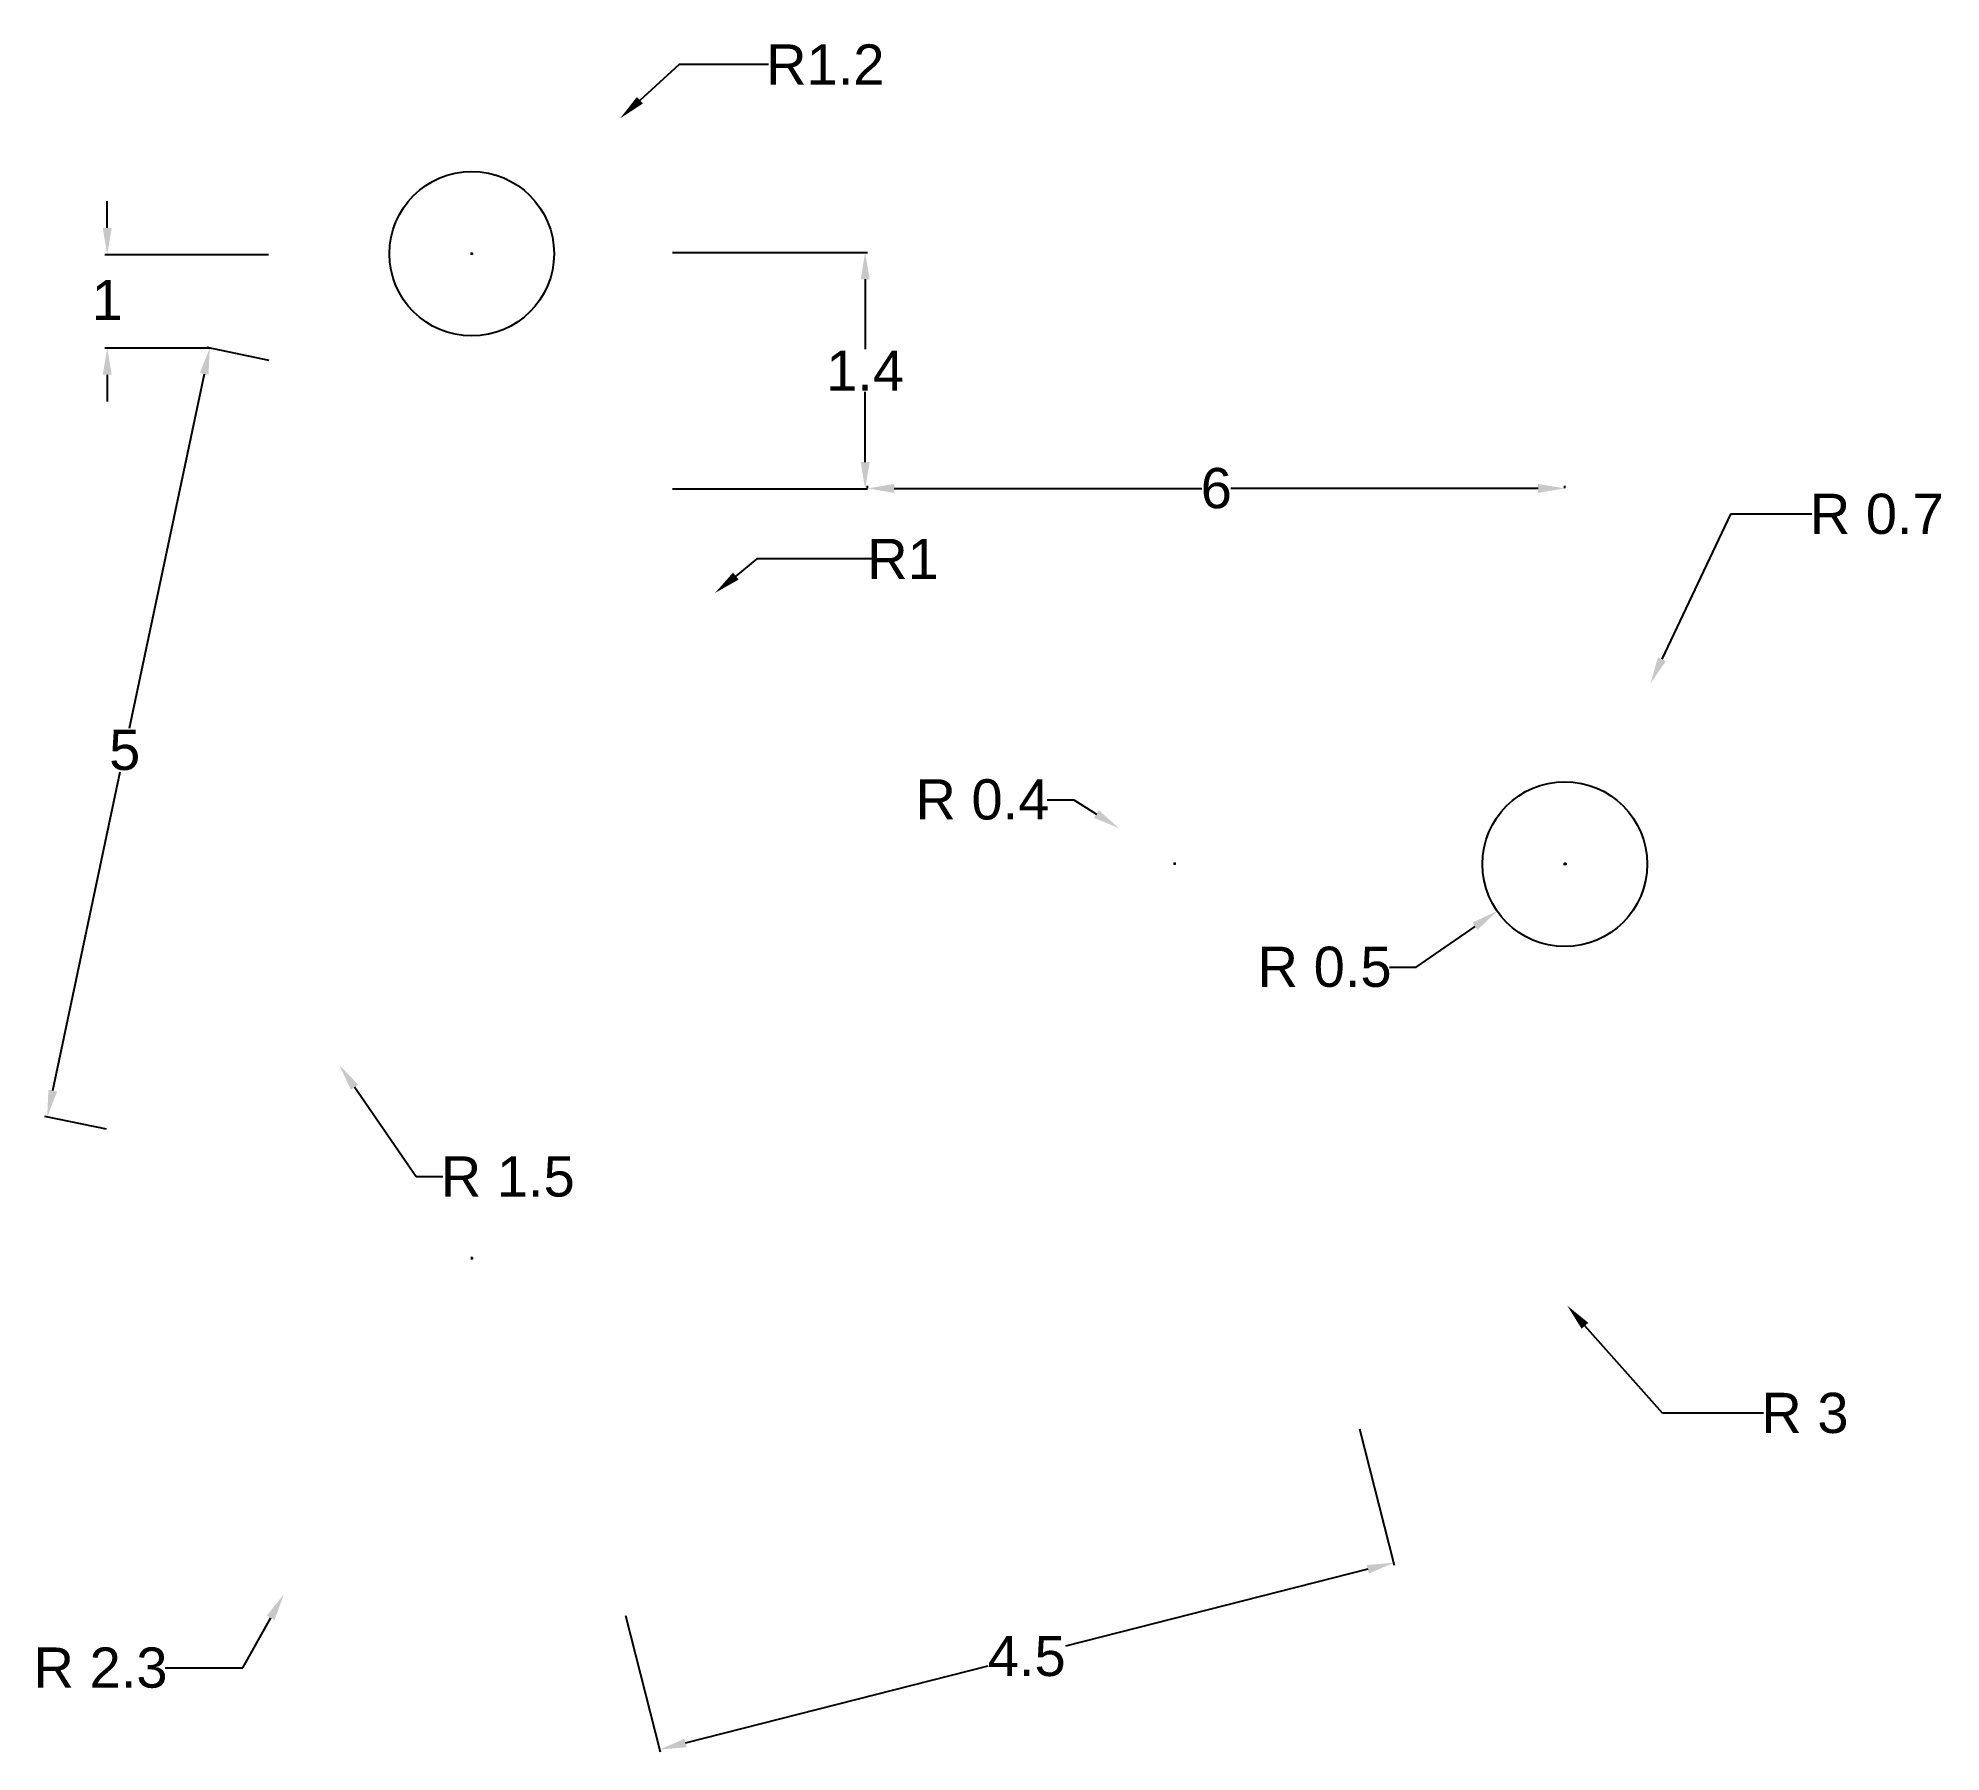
# Model space of a CAD drawing. Header units: inches. Extents: x 38 to 180, y 121 to 249.
import ezdxf

# ---------------------------------------------------------------- set-up
doc = ezdxf.new("R2010")
doc.units = ezdxf.units.IN
doc.header["$MEASUREMENT"] = 0
doc.layers.add('cotas', color=10, linetype='Continuous')
doc.styles.get("Standard").update_dxf_attribs({"font": 'arial.ttf'})
doc.dimstyles.new('Annotative', dxfattribs={"dimscale": 0, "dimtxt": 3, "dimasz": 2, "dimexe": 0.18, "dimexo": 0.0625, "dimgap": 0.09, "dimtad": 0, "dimtih": 1, "dimtoh": 1, "dimdec": 4, "dimzin": 0, "dimdsep": 46, "dimtxsty": 'Standard', "dimcen": 0.09, "dimadec": 0, "dimazin": 0, "dimtfac": 1, "dimtdec": 4, "dimtofl": 0, "dimtmove": 0, "dimatfit": 3, "dimfxl": 1, "dimtolj": 1, "dimtzin": 0, "dimarcsym": 0})

# ---------------------------------------------------------------- blocks, each defined once
blk = doc.blocks.new('*D1')
at = {"layer": 'cotas', "color": 0, "lineweight": -2, "transparency": 16777216}
for p, q in [((55.07, 225.27), (50.46, 226.24)), ((50.23, 224.25), (44.63, 197.77)), ((38.92, 170.73), (43.95, 194.54)), ((42.94, 167.84), (38.33, 168.81))]:
    blk.add_line(p, q, dxfattribs=at)
at = {"layer": 'cotas', "color": 0, "transparency": 16777216}
for points in [[(49.9, 224.32), (50.55, 224.18), (50.64, 226.2)], [(38.59, 170.8), (39.24, 170.66), (38.5, 168.77)]]:
    blk.add_solid(points, dxfattribs=at)
at = {"layer": 'Defpoints', "color": 0, "transparency": 16777216}
for p in [(55.13, 225.25), (38.5, 168.77), (43, 167.82)]:
    blk.add_point(p, dxfattribs=at)
at = {"layer": 'cotas', "color": 0, "transparency": 16777216, "insert": (44.29, 196.16), "char_height": 3, "attachment_point": 5}
blk.add_mtext('\\A1;5', dxfattribs=at)
blk = doc.blocks.new('*D3')
at = {"layer": 'cotas', "color": 0, "lineweight": -2, "transparency": 16777216}
for p, q in [((85.71, 247.37), (82.78, 244.69)), ((92.38, 247.37), (85.71, 247.37)), ((70.13, 233.24), (70.31, 233.24)), ((70.22, 233.15), (70.22, 233.33))]:
    blk.add_line(p, q, dxfattribs=at)
at = {"layer": 'cotas', "color": 0, "transparency": 16777216}
blk.add_solid([(82.55, 244.94), (83, 244.45), (81.3, 243.35)], dxfattribs=at)
at = {"layer": 'Defpoints', "color": 0, "transparency": 16777216}
for p in [(81.3, 243.35), (70.22, 233.24)]:
    blk.add_point(p, dxfattribs=at)
at = {"layer": 'cotas', "color": 0, "transparency": 16777216, "insert": (96.62, 247.37), "char_height": 3, "attachment_point": 5}
blk.add_mtext('\\A1;R1.2', dxfattribs=at)
blk = doc.blocks.new('*D4')
at = {"layer": 'cotas', "color": 0, "lineweight": -2, "transparency": 16777216}
for p, q in [((42.98, 235.16), (42.98, 237.16)), ((55.02, 233.16), (42.8, 233.16)), ((50.66, 226.19), (42.8, 226.19)), ((42.98, 224.19), (42.98, 222.19))]:
    blk.add_line(p, q, dxfattribs=at)
at = {"layer": 'cotas', "color": 0, "transparency": 16777216}
for points in [[(42.65, 235.16), (43.32, 235.16), (42.98, 233.16)], [(42.65, 224.19), (43.32, 224.19), (42.98, 226.19)]]:
    blk.add_solid(points, dxfattribs=at)
at = {"layer": 'Defpoints', "color": 0, "transparency": 16777216}
for p in [(55.08, 233.16), (42.98, 226.19), (50.73, 226.19)]:
    blk.add_point(p, dxfattribs=at)
at = {"layer": 'cotas', "color": 0, "transparency": 16777216, "insert": (42.98, 229.78), "char_height": 3, "attachment_point": 5}
blk.add_mtext('\\A1;1', dxfattribs=at)
blk = doc.blocks.new('*D5')
at = {"layer": 'cotas', "color": 0, "lineweight": -2, "transparency": 16777216}
for p, q in [((85.2, 233.33), (99.78, 233.33)), ((99.6, 231.33), (99.6, 226.1)), ((99.6, 217.67), (99.6, 222.91)), ((85.2, 215.67), (99.78, 215.67))]:
    blk.add_line(p, q, dxfattribs=at)
at = {"layer": 'cotas', "color": 0, "transparency": 16777216}
for points in [[(99.27, 231.33), (99.94, 231.33), (99.6, 233.33)], [(99.27, 217.67), (99.94, 217.67), (99.6, 215.67)]]:
    blk.add_solid(points, dxfattribs=at)
at = {"layer": 'Defpoints', "color": 0, "transparency": 16777216}
for p in [(85.13, 233.33), (99.6, 233.33), (85.13, 215.67)]:
    blk.add_point(p, dxfattribs=at)
at = {"layer": 'cotas', "color": 0, "transparency": 16777216, "insert": (99.6, 224.5), "char_height": 3, "attachment_point": 5}
blk.add_mtext('\\A1;1.4', dxfattribs=at)
blk = doc.blocks.new('*D6')
at = {"layer": 'cotas', "color": 0, "lineweight": -2, "transparency": 16777216}
for p, q in [((99.78, 215.73), (99.78, 215.89)), ((101.78, 215.71), (124.75, 215.71)), ((149.87, 215.71), (126.91, 215.71)), ((151.87, 215.73), (151.87, 215.89))]:
    blk.add_line(p, q, dxfattribs=at)
at = {"layer": 'cotas', "color": 0, "transparency": 16777216}
for points in [[(101.78, 216.04), (101.78, 215.37), (99.78, 215.71)], [(149.87, 216.04), (149.87, 215.37), (151.87, 215.71)]]:
    blk.add_solid(points, dxfattribs=at)
at = {"layer": 'Defpoints', "color": 0, "transparency": 16777216}
for p in [(99.78, 215.67), (151.87, 215.71), (151.87, 215.67)]:
    blk.add_point(p, dxfattribs=at)
at = {"layer": 'cotas', "color": 0, "transparency": 16777216, "insert": (125.83, 215.71), "char_height": 3, "attachment_point": 5}
blk.add_mtext('\\A1;6', dxfattribs=at)
blk = doc.blocks.new('*D7')
at = {"layer": 'cotas', "color": 0, "lineweight": -2, "transparency": 16777216}
for p, q in [((122.64, 187.69), (122.82, 187.69)), ((122.73, 187.6), (122.73, 187.78)), ((159.17, 146.64), (153.37, 153.17)), ((166.71, 146.64), (159.17, 146.64))]:
    blk.add_line(p, q, dxfattribs=at)
at = {"layer": 'cotas', "color": 0, "transparency": 16777216}
blk.add_solid([(153.62, 153.39), (153.12, 152.95), (152.05, 154.67)], dxfattribs=at)
at = {"layer": 'Defpoints', "color": 0, "transparency": 16777216}
for p in [(122.73, 187.69), (152.05, 154.67)]:
    blk.add_point(p, dxfattribs=at)
at = {"layer": 'cotas', "color": 0, "transparency": 16777216, "insert": (169.8, 146.64), "char_height": 3, "attachment_point": 5}
blk.add_mtext('\\A1;R 3', dxfattribs=at)
blk = doc.blocks.new('*D8')
at = {"layer": 'cotas', "color": 0, "lineweight": -2, "transparency": 16777216}
for p, q in [((164.24, 213.79), (159.12, 202.95)), ((170.33, 213.79), (164.24, 213.79)), ((151.83, 187.68), (152.01, 187.68)), ((151.92, 187.59), (151.92, 187.77))]:
    blk.add_line(p, q, dxfattribs=at)
at = {"layer": 'cotas', "color": 0, "transparency": 16777216}
blk.add_solid([(158.82, 203.09), (159.42, 202.81), (158.27, 201.14)], dxfattribs=at)
at = {"layer": 'Defpoints', "color": 0, "transparency": 16777216}
for p in [(158.27, 201.14), (151.92, 187.68)]:
    blk.add_point(p, dxfattribs=at)
at = {"layer": 'cotas', "color": 0, "transparency": 16777216, "insert": (175.17, 213.79), "char_height": 3, "attachment_point": 5}
blk.add_mtext('\\A1;R 0.7', dxfattribs=at)
blk = doc.blocks.new('*D9')
at = {"layer": 'cotas', "color": 0, "lineweight": -2, "transparency": 16777216}
for p, q in [((113.19, 192.46), (115.19, 192.46)), ((115.19, 192.46), (116.88, 191.39)), ((122.64, 187.69), (122.82, 187.69)), ((122.73, 187.6), (122.73, 187.78))]:
    blk.add_line(p, q, dxfattribs=at)
at = {"layer": 'cotas', "color": 0, "transparency": 16777216}
blk.add_solid([(117.06, 191.67), (116.7, 191.11), (118.57, 190.32)], dxfattribs=at)
at = {"layer": 'Defpoints', "color": 0, "transparency": 16777216}
for p in [(118.57, 190.32), (122.73, 187.69)]:
    blk.add_point(p, dxfattribs=at)
at = {"layer": 'cotas', "color": 0, "transparency": 16777216, "insert": (108.36, 192.46), "char_height": 3, "attachment_point": 5}
blk.add_mtext('\\A1;R 0.4', dxfattribs=at)
blk = doc.blocks.new('*D10')
at = {"layer": 'cotas', "color": 0, "lineweight": -2, "transparency": 16777216}
for p, q in [((151.78, 187.65), (151.96, 187.65)), ((151.87, 187.56), (151.87, 187.74)), ((140.77, 179.96), (145.16, 183)), ((138.77, 179.96), (140.77, 179.96))]:
    blk.add_line(p, q, dxfattribs=at)
at = {"layer": 'cotas', "color": 0, "transparency": 16777216}
blk.add_solid([(144.97, 183.28), (145.35, 182.73), (146.81, 184.14)], dxfattribs=at)
at = {"layer": 'Defpoints', "color": 0, "transparency": 16777216}
for p in [(151.87, 187.65), (146.81, 184.14)]:
    blk.add_point(p, dxfattribs=at)
at = {"layer": 'cotas', "color": 0, "transparency": 16777216, "insert": (133.92, 179.96), "char_height": 3, "attachment_point": 5}
blk.add_mtext('\\A1;R 0.5', dxfattribs=at)
blk = doc.blocks.new('*D11')
at = {"layer": 'cotas', "color": 0, "lineweight": -2, "transparency": 16777216}
for p, q in [((66.05, 164.3), (61.45, 170.99)), ((68.05, 164.3), (66.05, 164.3))]:
    blk.add_line(p, q, dxfattribs=at)
at = {"layer": 'cotas', "color": 0, "transparency": 16777216}
blk.add_solid([(61.73, 171.18), (61.18, 170.8), (60.32, 172.64)], dxfattribs=at)
at = {"layer": 'Defpoints', "color": 0, "transparency": 16777216}
for p in [(60.32, 172.64), (70.23, 158.22)]:
    blk.add_point(p, dxfattribs=at)
at = {"layer": 'cotas', "color": 0, "transparency": 16777216, "insert": (72.9, 164.3), "char_height": 3, "attachment_point": 5}
blk.add_mtext('\\A1;R 1.5', dxfattribs=at)
blk = doc.blocks.new('*D12')
at = {"layer": 'cotas', "color": 0, "lineweight": -2, "transparency": 16777216}
for p, q in [((70.14, 158.22), (70.32, 158.22)), ((70.23, 158.13), (70.23, 158.31)), ((53.11, 127.62), (55.2, 131.36)), ((47.32, 127.62), (53.11, 127.62))]:
    blk.add_line(p, q, dxfattribs=at)
at = {"layer": 'cotas', "color": 0, "transparency": 16777216}
blk.add_solid([(54.91, 131.53), (55.49, 131.2), (56.18, 133.11)], dxfattribs=at)
at = {"layer": 'Defpoints', "color": 0, "transparency": 16777216}
for p in [(70.23, 158.22), (56.18, 133.11)]:
    blk.add_point(p, dxfattribs=at)
at = {"layer": 'cotas', "color": 0, "transparency": 16777216, "insert": (42.48, 127.62), "char_height": 3, "attachment_point": 5}
blk.add_mtext('\\A1;R 2.3', dxfattribs=at)
blk = doc.blocks.new('*D13')
at = {"layer": 'cotas', "color": 0, "lineweight": -2, "transparency": 16777216}
for p, q in [((136.54, 145.48), (139.13, 135.3)), ((137.15, 134.98), (114.56, 129.23)), ((81.7, 131.52), (84.3, 121.34)), ((86.19, 122.01), (108.78, 127.76))]:
    blk.add_line(p, q, dxfattribs=at)
at = {"layer": 'cotas', "color": 0, "transparency": 16777216}
for points in [[(137.06, 135.3), (137.23, 134.66), (139.09, 135.47)], [(86.11, 122.33), (86.27, 121.69), (84.25, 121.52)]]:
    blk.add_solid(points, dxfattribs=at)
at = {"layer": 'Defpoints', "color": 0, "transparency": 16777216}
for p in [(136.52, 145.54), (139.09, 135.47), (81.69, 131.59)]:
    blk.add_point(p, dxfattribs=at)
at = {"layer": 'cotas', "color": 0, "transparency": 16777216, "insert": (111.67, 128.49), "char_height": 3, "attachment_point": 5}
blk.add_mtext('\\A1;4.5', dxfattribs=at)
blk = doc.blocks.new('*D14')
at = {"layer": 'cotas', "color": 0, "lineweight": -2, "transparency": 16777216}
for p, q in [((91.52, 210.44), (89.94, 209.16)), ((100.21, 210.44), (91.52, 210.44))]:
    blk.add_line(p, q, dxfattribs=at)
at = {"layer": 'cotas', "color": 0, "transparency": 16777216}
blk.add_solid([(89.73, 209.42), (90.15, 208.9), (88.39, 207.9)], dxfattribs=at)
at = {"layer": 'Defpoints', "color": 0, "transparency": 16777216}
for p in [(99.6, 216.99), (88.39, 207.9)]:
    blk.add_point(p, dxfattribs=at)
at = {"layer": 'cotas', "color": 0, "transparency": 16777216, "insert": (102.43, 210.44), "char_height": 3, "attachment_point": 5}
blk.add_mtext('\\A1;R1', dxfattribs=at)

msp = doc.modelspace()

# ---------------------------------------------------------------- linework, layer by layer
for centre, radius in [((70.21528, 233.23606), 6.14489), ((151.86607, 187.64802), 6.15614)]:
    msp.add_circle(centre, radius)

# ---------------------------------------------------------------- dimensions: what is measured, and where the dimension line sits
at = {"layer": 'cotas'}
for center, mpoint, text, picture, middle in [((70.21528, 233.23606), (81.29843, 243.34664), 'R1.2', '*D3', (96.62474, 247.37268)), ((151.91724, 187.68257), (158.2694, 201.14251), 'R 0.7', '*D8', (175.16673, 213.78838)), ((99.60402, 216.99422), (88.39049, 207.90319), 'R1', '*D14', (102.43333, 210.43648)), ((122.72627, 187.69345), (152.04534, 154.6653), 'R 3', '*D7', (169.80111, 146.63642)), ((151.86607, 187.64802), (146.80515, 184.14299), 'R 0.5', '*D10', (133.91527, 179.95987)), ((70.23153, 158.22283), (60.31704, 172.63713), 'R 1.5', '*D11', (72.90325, 164.29731)), ((70.23153, 158.22283), (56.17724, 133.10877), 'R 2.3', '*D12', (42.47986, 127.62495))]:
    dim = msp.add_radius_dim(center=center, mpoint=mpoint, text=text, dimstyle='Annotative', dxfattribs=at)
    dim.commit()
    dim.dimension.update_dxf_attribs({"geometry": picture, "text_midpoint": middle, "dimtype": 164})
for base, p1, p2, angle, text, picture, middle, dimtype in [((42.9828, 226.18598), (55.07867, 233.16259), (50.72545, 226.18598), 90, '1', '*D4', (42.9828, 229.77596), 160), ((38.50327, 168.77379), (55.13494, 225.25404), (42.99722, 167.824), 258.0662666, '5', '*D1', (44.29097, 196.15847), 161)]:
    dim = msp.add_linear_dim(base=base, p1=p1, p2=p2, angle=angle, text=text, dimstyle='Annotative', dxfattribs=at)
    dim.commit()
    dim.dimension.update_dxf_attribs({"geometry": picture, "text_midpoint": middle, "dimtype": dimtype})
dim = msp.add_linear_dim(base=(99.60402, 233.33135), p1=(85.13334, 215.67126), p2=(85.13334, 233.33135), angle=90, text='1.4', dimstyle='Annotative', dxfattribs=at)
dim.commit()
dim.dimension.update_dxf_attribs({"geometry": '*D5', "text_midpoint": (99.60402, 224.50131)})
dim = msp.add_linear_dim(base=(151.86922, 215.70708), p1=(99.78402, 215.67126), p2=(151.86922, 215.67126), text='6', dimstyle='Annotative', dxfattribs=at)
dim.commit()
dim.dimension.update_dxf_attribs({"geometry": '*D6', "text_midpoint": (125.82662, 215.70708)})
dim = msp.add_radius_dim(center=(122.72627, 187.69345), mpoint=(118.57, 190.32243), text='R 0.4', dimstyle='Annotative', dxfattribs=at)
dim.commit()
dim.dimension.update_dxf_attribs({"geometry": '*D9', "text_midpoint": (108.35701, 192.46071)})
dim = msp.add_aligned_dim(p1=(81.68905, 131.58554), p2=(136.52156, 145.54343), distance=-10.39153, text='4.5', dimstyle='Annotative', dxfattribs=at)
dim.commit()
dim.dimension.update_dxf_attribs({"geometry": '*D13', "text_midpoint": (111.66877, 128.49411)})

doc.saveas('drawing.dxf')
